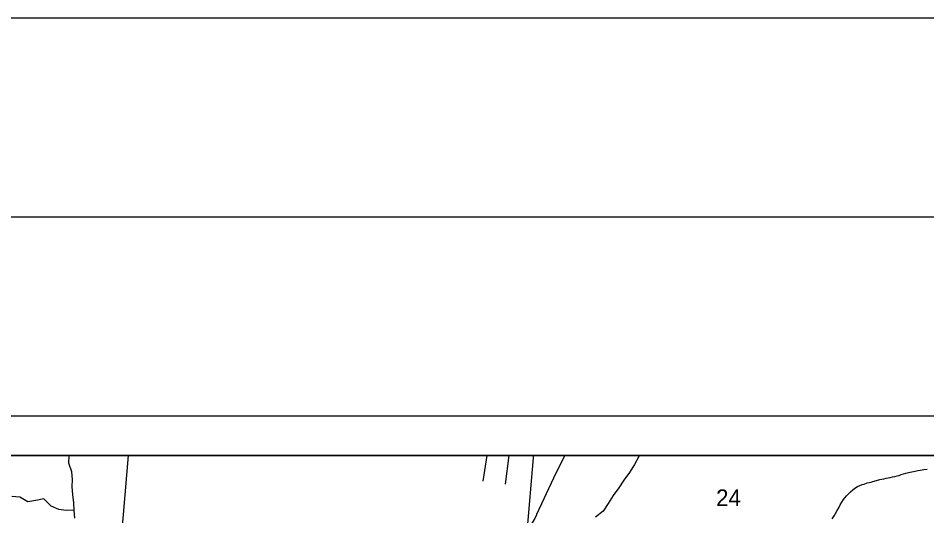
# Model space of a CAD drawing. Extents: x -18.8 to 34, y 0 to 22.
# Drawn here: x 25.331 to 27.616, y 20.748 to 22 of the extents above; entities that cross this region are included whole.
import ezdxf

# ---------------------------------------------------------------- set-up
doc = ezdxf.new("R2010")
doc.units = 0
for name, color, linetype in [('GM_X_City_Street', 7, 'Continuous'), ('GM_X_County_Road', 7, 'Continuous'), ('GM_X_Minor_River', 7, 'Continuous'), ('GM_X_Section_Text', 7, 'Continuous'), ('GM_X_State_Route', 7, 'Continuous'), ('GM_X_US_Route', 7, 'Continuous'), ('SH_Border', 7, 'Continuous'), ('SH_Cut_Line', 7, 'Continuous'), ('SH_Data', 7, 'Continuous')]:
    doc.layers.add(name, color=color, linetype=linetype)

msp = doc.modelspace()

# ---------------------------------------------------------------- linework, layer by layer
at = {"layer": 'GM_X_City_Street'}
for p, q in [((26.5003, 20.8357), (26.5104, 20.9)), ((26.5562, 20.8276), (26.5656, 20.9))]:
    msp.add_line(p, q, dxfattribs=at)
at = {"layer": 'GM_X_County_Road'}
for points in [[(25.5698, 20.416), (25.5917, 20.7023), (25.6082, 20.9)], [(26.6104, 20.7077), (26.6264, 20.8941), (26.6269, 20.9)]]:
    msp.add_lwpolyline(points, dxfattribs=at)
at = {"layer": 'GM_X_Minor_River'}
for points in [[(25.4733, 20.7423), (25.4714, 20.7616), (25.4707, 20.7806), (25.4684, 20.8019), (25.4669, 20.8208), (25.4672, 20.8398), (25.4657, 20.8592), (25.4585, 20.8808), (25.4592, 20.9)], [(26.8923, 20.9), (26.8914, 20.8976), (26.8808, 20.8774), (26.8683, 20.8573), (26.8534, 20.838), (26.8409, 20.8182), (26.8265, 20.7992), (26.8147, 20.7795), (26.8014, 20.7601), (26.7824, 20.7449)], [(27.3771, 20.7402), (27.3826, 20.7484), (27.3861, 20.7544), (27.3901, 20.7612), (27.3944, 20.7683), (27.398, 20.7758), (27.4019, 20.7829), (27.4059, 20.7893), (27.409, 20.7938), (27.4137, 20.7986), (27.4187, 20.8038), (27.4238, 20.8083), (27.4296, 20.8138), (27.4346, 20.8179), (27.4415, 20.8219), (27.4469, 20.8241), (27.453, 20.827), (27.4576, 20.828), (27.4653, 20.8313), (27.4752, 20.8329), (27.4798, 20.8347), (27.4893, 20.8368), (27.4977, 20.8393), (27.5076, 20.8413), (27.513, 20.8427), (27.5183, 20.8437), (27.5233, 20.8447), (27.529, 20.8461), (27.5351, 20.8471), (27.5408, 20.8485), (27.5461, 20.8499), (27.5511, 20.8517), (27.5565, 20.8535), (27.5629, 20.8552), (27.5698, 20.8574), (27.5782, 20.8591), (27.5862, 20.8608), (27.5931, 20.8621), (27.5988, 20.8632), (27.6037, 20.8638), (27.6083, 20.8645), (27.6167, 20.8658)], [(25.4714, 20.762), (25.452, 20.7612), (25.4331, 20.7643), (25.4141, 20.7722), (25.3951, 20.7905), (25.3754, 20.787), (25.3552, 20.7836), (25.3347, 20.795), (25.3154, 20.7969)]]:
    msp.add_lwpolyline(points, dxfattribs=at)
at = {"layer": 'GM_X_State_Route'}
msp.add_lwpolyline([(30.3167, 20.9), (24.5818, 20.9), (24.5466, 20.5717), (24.488, 19.9632), (24.487, 19.9341), (24.4873, 19.9209), (24.4509, 19.544), (24.416, 19.1829), (24.3945, 18.9802), (24.389, 18.9286), (24.3838, 18.8796), (24.378, 18.8251), (24.3732, 18.7799), (24.367, 18.721), (24.3626, 18.6802), (24.346, 18.5237)], dxfattribs=at)
at = {"layer": 'GM_X_US_Route'}
for points in [[(26.6347, 20.7511), (26.6351, 20.7521), (26.6781, 20.8435), (26.7056, 20.9)], [(26.6104, 20.7077), (26.629, 20.7391), (26.6347, 20.7511)]]:
    msp.add_lwpolyline(points, dxfattribs=at)
at = {"layer": 'SH_Border'}
msp.add_lwpolyline([(1.5, 21.5), (33.5, 21.5), (33.5, 0.5), (1.5, 0.5)], close=True, dxfattribs=at)
at = {"layer": 'SH_Cut_Line'}
msp.add_lwpolyline([(0, 0), (34, 0), (34, 22), (0, 22)], close=True, dxfattribs=at)
at = {"layer": 'SH_Data'}
for points in [[(23.4167, 21), (30.4167, 21), (30.4167, 14), (23.4167, 14)], [(23.5167, 20.9), (30.3167, 20.9), (30.3167, 14.1), (23.5167, 14.1)]]:
    msp.add_lwpolyline(points, close=True, dxfattribs=at)

# ---------------------------------------------------------------- texts
at = {"layer": 'GM_X_Section_Text'}
msp.add_text('24', height=0.04186, rotation=0, dxfattribs=at).set_placement((27.0857, 20.7726))

doc.saveas('drawing.dxf')
